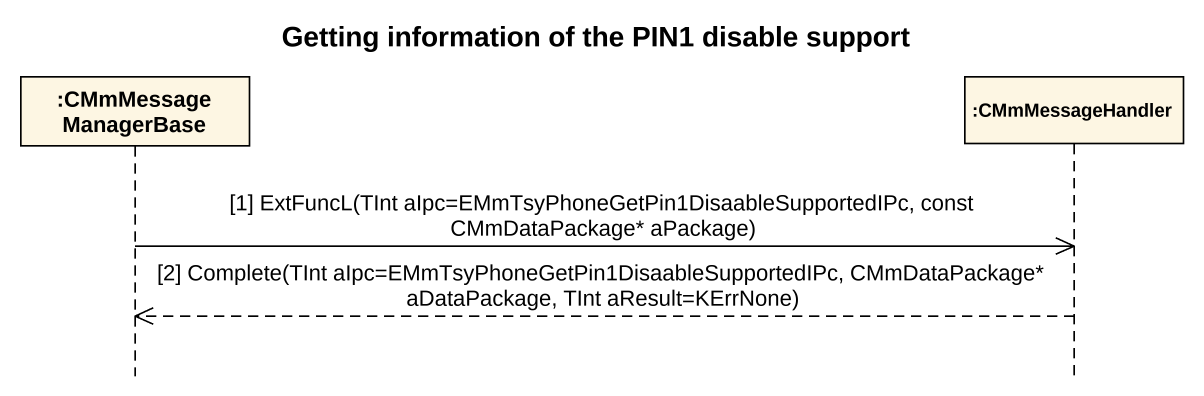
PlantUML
@startuml
title Getting information of the PIN1 disable support
hide footbox
participant ":CMmMessageManagerBase" as CMmMessageManagerBase
participant ":CMmMessageHandler" as CMmMessageHandler

CMmMessageManagerBase ->> CMmMessageHandler : [1] ExtFuncL(TInt aIpc=EMmTsyPhoneGetPin1DisaableSupportedIPc, const CMmDataPackage* aPackage)
CMmMessageHandler -->> CMmMessageManagerBase : [2] Complete(TInt aIpc=EMmTsyPhoneGetPin1DisaableSupportedIPc, CMmDataPackage* aDataPackage, TInt aResult=KErrNone)
@enduml
